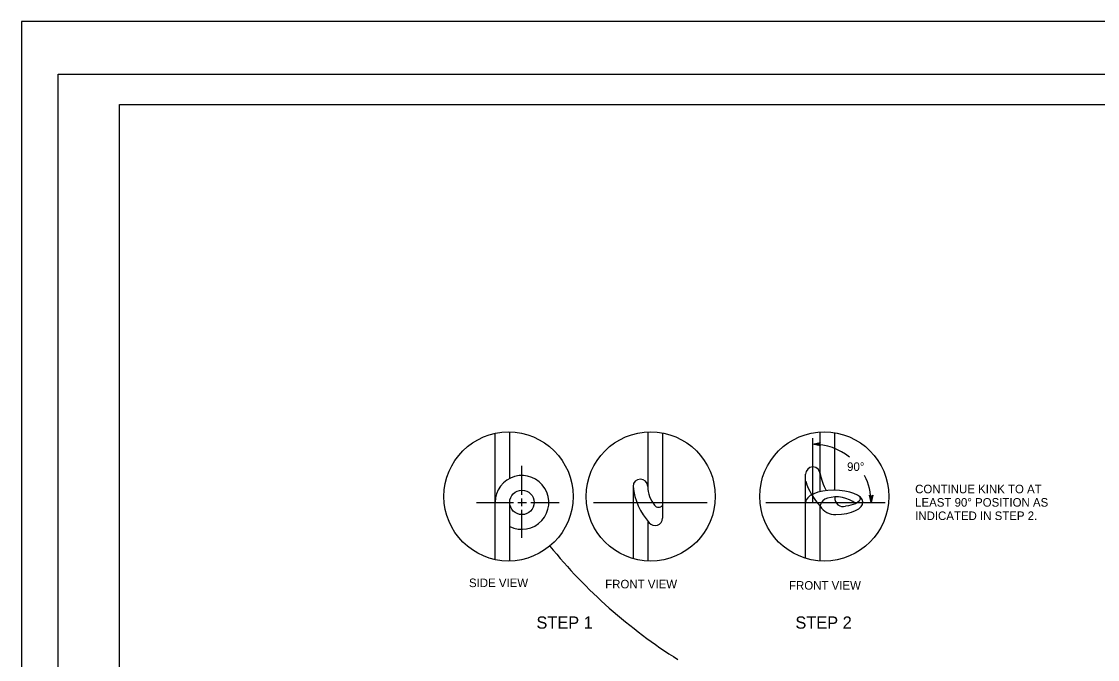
# Model space of a CAD drawing. Extents: x -894 to 866, y -472 to 714.
# Drawn here: x -894 to -14, y 192 to 714 of the extents above; entities that cross this region are included whole.
import ezdxf

# ---------------------------------------------------------------- set-up
doc = ezdxf.new("R2010")
doc.units = 0
for name, color, linetype in [('border_PLOTTING-ELEMENTS', 7, 'Continuous'), ('border_rw_22x34_Cut_Lines', 7, 'Continuous'), ('border_SHEET', 7, 'Continuous'), ('es_DETAIL', 7, 'Continuous'), ('es_DETAIL-anno', 7, 'Continuous')]:
    doc.layers.add(name, color=color, linetype=linetype)

msp = doc.modelspace()

# ---------------------------------------------------------------- linework, layer by layer
at = {"layer": 'border_PLOTTING-ELEMENTS'}
for points in [[(-894.04, -472.44), (865.96, -472.44), (865.96, 713.56), (-894.04, 713.56)], [(-864.04, 670.56), (835.96, 670.56), (835.96, -429.44), (-864.04, -429.44)]]:
    msp.add_lwpolyline(points, close=True, dxfattribs=at)
at = {"layer": 'border_rw_22x34_Cut_Lines'}
msp.add_lwpolyline([(-864.04, 670.56), (835.96, 670.56), (835.96, -429.44), (-864.04, -429.44)], close=True, dxfattribs=at)
at = {"layer": 'border_SHEET'}
for p, q in [((-814.04, 645.56), (810.96, 645.56)), ((-814.04, -404.44), (-814.04, 645.56))]:
    msp.add_line(p, q, dxfattribs=at)
at = {"layer": 'es_DETAIL'}
for p, q in [((-506.76, 273.42), (-506.76, 376.7)), ((-494.76, 339.8), (-494.76, 377.85)), ((-381.86, 377.8), (-381.86, 333.21)), ((-369.86, 376.98), (-369.86, 307.21)), ((-240.83, 328.93), (-240.83, 377.75)), ((-228.83, 330.21), (-228.83, 377.14)), ((-484.76, 326.37), (-484.76, 350.04)), ((-252.83, 320.21), (-252.83, 343.21)), ((-393.86, 333.21), (-393.86, 274.26)), ((-521.85, 320.21), (-491.78, 320.21)), ((-494.76, 272.27), (-494.76, 320.21)), ((-488.24, 320.21), (-480.9, 320.21)), ((-484.76, 317.11), (-484.76, 323.51)), ((-477.36, 320.21), (-454.43, 320.21)), ((-426.19, 320.21), (-333.38, 320.21)), ((-285.21, 320.21), (-187.78, 320.21)), ((-252.83, 274.54), (-252.83, 320.21)), ((-240.83, 272.36), (-240.83, 317.71)), ((-484.76, 291.28), (-484.76, 314.11)), ((-381.86, 304.99), (-381.86, 272.31))]:
    msp.add_line(p, q, dxfattribs=at)
for points in [[(-423.19, 320.21), (-403.19, 320.21)], [(-400.19, 320.21), (-396.19, 320.21)], [(-393.19, 320.21), (-373.19, 320.21)], [(-370.19, 320.21), (-366.19, 320.21)], [(-363.19, 320.21), (-343.19, 320.21)], [(-282.21, 320.21), (-262.21, 320.21)], [(-259.21, 320.21), (-255.21, 320.21)], [(-252.21, 320.21), (-232.21, 320.21)], [(-229.21, 320.21), (-225.21, 320.21)], [(-222.21, 320.21), (-193.22, 320.21)], [(-208.76, 325.05), (-208.25, 322.95), (-208.9, 321.12), (-212.05, 319.02), (-217.55, 317.45), (-220.06, 317.1)]]:
    msp.add_lwpolyline(points, dxfattribs=at)
for centre, radius in [((-495.74, 325.06), 52.8), ((-379.45, 325.06), 52.8), ((-237.49, 325.06), 52.8), ((-484.76, 320.21), 10)]:
    msp.add_circle(centre, radius, dxfattribs=at)
for centre, radius, start, end in [((-246.83, 343.21), 6, 0, 180), ((-200.8, 350.5), 40.61, 189.46591, 210.26262), ((-484.76, 320.21), 22, 242.96431, 180), ((-387.86, 333.21), 6, 0, 180), ((-201.99, 353.55), 53.2, 197.59353, 223.11924), ((-341.26, 338.92), 52.91, 186.19458, 221.89725), ((-357.4, 333.43), 24.46, 180.52426, 219.50409), ((-373.04, 320.21), 3.99, 215.84087, 322.7888), ((-233.43, 316.19), 7.56, 101.09284, 168.36112), ((-228.33, 325.07), 14.85, 212.66055, 271.38349), ((-227.46, 299.36), 25.35, 51.30468, 107.02375), ((-222.04, 323.6), 6.79, 175.46895, 286.97767), ((-375.86, 307.21), 6, 217.14878, 0)]:
    msp.add_arc(centre, radius, start, end, dxfattribs=at)
msp.add_ellipse((-229.33, 320.21), major_axis=(23.5, 0), ratio=0.425628, start_param=4.77037, end_param=9.424778, dxfattribs=at)
at = {"layer": 'es_DETAIL-anno'}
for p, q in [((-246.75, 320.21), (-246.75, 372.74)), ((-246.75, 367.74), (-240.75, 369.07)), ((-240.75, 366.4), (-246.75, 367.74)), ((-246.75, 367.74), (-246.75, 367.74)), ((-240.97, 366.75), (-245.37, 367.74)), ((-245.36, 367.74), (-240.98, 368.71)), ((-243.99, 367.73), (-241.16, 368.36)), ((-241.2, 367.11), (-243.99, 367.73)), ((-242.6, 367.73), (-241.4, 368)), ((-241.38, 367.46), (-242.6, 367.73)), ((-240.75, 369.07), (-241.55, 367.74)), ((-241.55, 367.74), (-240.75, 366.4)), ((-240.75, 369.07), (-240.75, 369.07)), ((-240.75, 366.4), (-240.75, 366.4)), ((-199.22, 320.21), (-200.55, 326.21)), ((-200.55, 326.21), (-200.55, 326.21)), ((-200.55, 326.21), (-199.22, 325.41)), ((-199.22, 321.6), (-200.19, 325.97)), ((-199.22, 322.97), (-199.84, 325.8)), ((-199.22, 325.41), (-197.88, 326.21)), ((-197.88, 326.21), (-199.22, 320.21)), ((-198.24, 325.99), (-199.22, 321.59)), ((-198.6, 325.76), (-199.22, 322.97)), ((-197.88, 326.21), (-197.88, 326.21)), ((-199.22, 324.35), (-199.49, 325.56)), ((-198.94, 325.58), (-199.22, 324.35)), ((-199.22, 320.21), (-199.22, 320.21))]:
    msp.add_line(p, q, dxfattribs=at)
for centre, radius, start, end in [((-246.75, 320.21), 47.53, 50.90841, 90), ((-246.75, 320.21), 47.53, 0, 27.50737), ((-130.03, 553.64), 427.29, 219.03906, 237.89313)]:
    msp.add_arc(centre, radius, start, end, dxfattribs=at)

# ---------------------------------------------------------------- texts
for s, height, p in [('90°', 7, (-218.84, 345.94)), ('CONTINUE KINK TO AT', 7, (-163.17, 327.65)), ('LEAST 90° POSITION AS', 7, (-163.17, 316.71)), ('INDICATED IN STEP 2.', 7, (-163.17, 305.77)), ('SIDE VIEW', 7, (-528.08, 250.91)), ('FRONT VIEW', 7, (-416.65, 249.86)), ('FRONT VIEW', 7, (-266.31, 248.81)), ('STEP 1', 10, (-472.91, 216.91)), ('STEP 2', 10, (-261.1, 216.91))]:
    msp.add_text(s, height=height, dxfattribs=at).set_placement(p)

doc.saveas('drawing.dxf')
